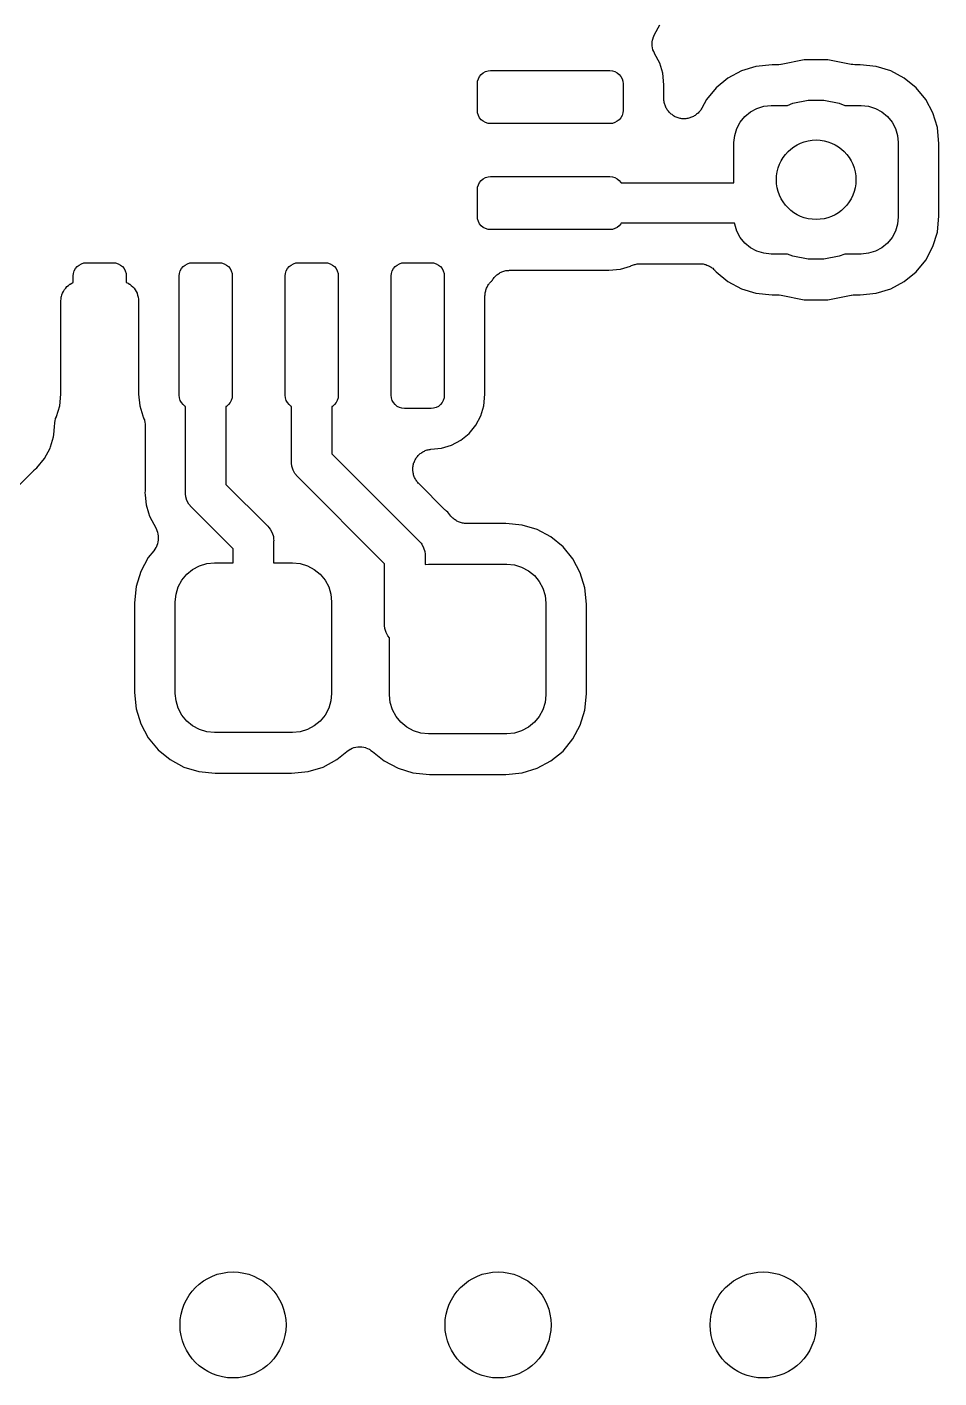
# Model space of a CAD drawing. Extents: x 0.48 to 2.43, y -7.79 to -4.85.
# Drawn here: x 1.4655 to 1.6009, y -6.2835 to -6.0828 of the extents above; entities that cross this region are included whole.
import ezdxf

# ---------------------------------------------------------------- set-up
doc = ezdxf.new("R2010")
doc.units = 0
doc.header["$MEASUREMENT"] = 0
doc.layers.add('BLACK', color=7, linetype='CONTINUOUS')

msp = doc.modelspace()

# ---------------------------------------------------------------- linework, layer by layer
at = {"layer": 'BLACK', "linetype": 'CONTINUOUS'}
for p, q in [((1.55867, -6.08394), (1.55944, -6.08251)), ((1.55833, -6.08503), (1.55839, -6.08476)), ((1.55833, -6.08504), (1.55833, -6.08503)), ((1.55833, -6.08506), (1.55833, -6.08504)), ((1.55833, -6.08534), (1.55833, -6.08506)), ((1.55833, -6.08561), (1.55833, -6.08534)), ((1.55839, -6.08476), (1.55845, -6.08448)), ((1.55845, -6.08447), (1.55846, -6.08445)), ((1.55845, -6.08448), (1.55845, -6.08447)), ((1.55846, -6.08445), (1.55856, -6.0842)), ((1.55856, -6.0842), (1.55867, -6.08394)), ((1.55833, -6.08563), (1.55833, -6.08561)), ((1.55833, -6.08564), (1.55833, -6.08563)), ((1.55838, -6.08592), (1.55833, -6.08564)), ((1.55844, -6.08619), (1.55838, -6.08592)), ((1.55844, -6.0862), (1.55844, -6.08619)), ((1.55844, -6.08622), (1.55844, -6.0862)), ((1.55855, -6.08647), (1.55844, -6.08622)), ((1.55865, -6.08673), (1.55855, -6.08647)), ((1.55866, -6.08676), (1.55865, -6.08673)), ((1.55867, -6.08676), (1.55866, -6.08676)), ((1.55867, -6.08677), (1.55867, -6.08676)), ((1.55867, -6.08676), (1.55867, -6.08676)), ((1.55944, -6.0882), (1.55867, -6.08677)), ((1.53358, -6.08944), (1.53395, -6.08933)), ((1.53395, -6.08933), (1.53433, -6.08929)), ((1.53433, -6.08929), (1.55205, -6.08929)), ((1.55205, -6.08929), (1.55243, -6.08933)), ((1.55243, -6.08933), (1.5528, -6.08944)), ((1.55989, -6.0897), (1.55944, -6.0882)), ((1.57157, -6.08934), (1.56957, -6.0904)), ((1.57373, -6.08868), (1.57157, -6.08934)), ((1.57613, -6.08844), (1.57373, -6.08868)), ((1.57689, -6.08844), (1.57613, -6.08844)), ((1.57716, -6.08842), (1.57689, -6.08844)), ((1.57743, -6.08839), (1.57716, -6.08842)), ((1.57747, -6.08839), (1.57743, -6.08839)), ((1.58092, -6.0877), (1.57747, -6.08839)), ((1.57747, -6.08839), (1.57747, -6.08839)), ((1.57747, -6.08839), (1.57747, -6.08839)), ((1.57747, -6.08839), (1.57747, -6.08839)), ((1.58443, -6.0877), (1.58092, -6.0877)), ((1.58788, -6.08839), (1.58443, -6.0877)), ((1.58815, -6.08841), (1.58788, -6.08839)), ((1.58842, -6.08844), (1.58815, -6.08841)), ((1.58846, -6.08844), (1.58842, -6.08844)), ((1.58922, -6.08844), (1.58846, -6.08844)), ((1.59162, -6.08868), (1.58922, -6.08844)), ((1.59379, -6.08934), (1.59162, -6.08868)), ((1.59578, -6.0904), (1.59379, -6.08934)), ((1.53236, -6.09126), (1.5324, -6.09088)), ((1.53236, -6.0952), (1.53236, -6.09126)), ((1.5324, -6.09088), (1.53251, -6.09051)), ((1.53251, -6.09051), (1.53269, -6.09017)), ((1.53269, -6.09017), (1.53294, -6.08987)), ((1.53294, -6.08987), (1.53324, -6.08962)), ((1.53324, -6.08962), (1.53358, -6.08944)), ((1.5528, -6.08944), (1.55314, -6.08962)), ((1.55314, -6.08962), (1.55344, -6.08987)), ((1.55344, -6.08987), (1.55368, -6.09017)), ((1.55368, -6.09017), (1.55387, -6.09051)), ((1.55387, -6.09051), (1.55398, -6.09088)), ((1.55398, -6.09088), (1.55402, -6.09126)), ((1.55402, -6.09126), (1.55402, -6.0952)), ((1.56006, -6.09141), (1.55989, -6.0897)), ((1.56957, -6.0904), (1.56782, -6.09184)), ((1.59753, -6.09184), (1.59578, -6.0904)), ((1.56006, -6.09345), (1.56006, -6.09141)), ((1.56782, -6.09184), (1.56639, -6.09359)), ((1.59897, -6.09359), (1.59753, -6.09184)), ((1.5324, -6.09558), (1.53236, -6.0952)), ((1.55402, -6.0952), (1.55398, -6.09558)), ((1.56007, -6.0936), (1.56006, -6.09345)), ((1.56007, -6.09374), (1.56007, -6.0936)), ((1.5601, -6.09389), (1.56007, -6.09374)), ((1.56012, -6.09404), (1.5601, -6.09389)), ((1.56016, -6.09417), (1.56012, -6.09404)), ((1.56019, -6.09431), (1.56016, -6.09417)), ((1.56024, -6.09445), (1.56019, -6.09431)), ((1.56029, -6.0946), (1.56024, -6.09445)), ((1.56035, -6.09472), (1.56029, -6.0946)), ((1.56041, -6.09486), (1.56035, -6.09472)), ((1.56049, -6.09498), (1.56041, -6.09486)), ((1.56056, -6.09511), (1.56049, -6.09498)), ((1.56065, -6.09522), (1.56056, -6.09511)), ((1.56073, -6.09534), (1.56065, -6.09522)), ((1.56084, -6.09545), (1.56073, -6.09534)), ((1.56535, -6.09539), (1.56525, -6.09549)), ((1.56544, -6.09526), (1.56535, -6.09539)), ((1.56553, -6.09515), (1.56544, -6.09526)), ((1.5656, -6.09502), (1.56553, -6.09515)), ((1.56569, -6.0949), (1.5656, -6.09502)), ((1.56571, -6.09487), (1.56569, -6.0949)), ((1.56639, -6.09359), (1.56571, -6.09487)), ((1.57292, -6.09542), (1.57387, -6.09491)), ((1.57387, -6.09491), (1.57491, -6.09459)), ((1.57491, -6.09459), (1.57598, -6.09449)), ((1.57598, -6.09449), (1.57843, -6.09449)), ((1.57843, -6.09449), (1.57923, -6.09415)), ((1.57923, -6.09415), (1.58151, -6.0937)), ((1.58151, -6.0937), (1.58384, -6.0937)), ((1.58384, -6.0937), (1.58612, -6.09415)), ((1.58612, -6.09415), (1.58693, -6.09449)), ((1.58693, -6.09449), (1.58937, -6.09449)), ((1.58937, -6.09449), (1.59045, -6.09459)), ((1.59045, -6.09459), (1.59148, -6.09491)), ((1.59148, -6.09491), (1.59243, -6.09542)), ((1.60003, -6.09558), (1.59897, -6.09359)), ((1.53251, -6.09595), (1.5324, -6.09558)), ((1.53269, -6.09629), (1.53251, -6.09595)), ((1.53294, -6.09659), (1.53269, -6.09629)), ((1.53324, -6.09683), (1.53294, -6.09659)), ((1.53358, -6.09702), (1.53324, -6.09683)), ((1.53395, -6.09713), (1.53358, -6.09702)), ((1.53433, -6.09717), (1.53395, -6.09713)), ((1.55205, -6.09717), (1.53433, -6.09717)), ((1.55243, -6.09713), (1.55205, -6.09717)), ((1.5528, -6.09702), (1.55243, -6.09713)), ((1.55314, -6.09683), (1.5528, -6.09702)), ((1.55344, -6.09659), (1.55314, -6.09683)), ((1.55368, -6.09629), (1.55344, -6.09659)), ((1.55387, -6.09595), (1.55368, -6.09629)), ((1.55398, -6.09558), (1.55387, -6.09595)), ((1.56093, -6.09557), (1.56084, -6.09545)), ((1.56104, -6.09566), (1.56093, -6.09557)), ((1.56114, -6.09576), (1.56104, -6.09566)), ((1.56127, -6.09584), (1.56114, -6.09576)), ((1.56138, -6.09594), (1.56127, -6.09584)), ((1.56151, -6.09601), (1.56138, -6.09594)), ((1.56163, -6.09609), (1.56151, -6.09601)), ((1.56176, -6.09615), (1.56163, -6.09609)), ((1.5619, -6.09622), (1.56176, -6.09615)), ((1.56203, -6.09626), (1.5619, -6.09622)), ((1.56217, -6.09632), (1.56203, -6.09626)), ((1.56231, -6.09635), (1.56217, -6.09632)), ((1.56246, -6.09639), (1.56231, -6.09635)), ((1.5626, -6.09641), (1.56246, -6.09639)), ((1.56274, -6.09644), (1.5626, -6.09641)), ((1.56289, -6.09644), (1.56274, -6.09644)), ((1.56304, -6.09645), (1.56289, -6.09644)), ((1.56318, -6.09644), (1.56304, -6.09645)), ((1.56332, -6.09644), (1.56318, -6.09644)), ((1.56347, -6.09641), (1.56332, -6.09644)), ((1.56362, -6.0964), (1.56347, -6.09641)), ((1.56376, -6.09636), (1.56362, -6.0964)), ((1.5639, -6.09633), (1.56376, -6.09636)), ((1.56404, -6.09628), (1.5639, -6.09633)), ((1.56418, -6.09623), (1.56404, -6.09628)), ((1.56431, -6.09617), (1.56418, -6.09623)), ((1.56444, -6.09611), (1.56431, -6.09617)), ((1.56457, -6.09603), (1.56444, -6.09611)), ((1.5647, -6.09596), (1.56457, -6.09603)), ((1.56481, -6.09587), (1.5647, -6.09596)), ((1.56493, -6.09579), (1.56481, -6.09587)), ((1.56504, -6.09569), (1.56493, -6.09579)), ((1.56516, -6.0956), (1.56504, -6.09569)), ((1.56525, -6.09549), (1.56516, -6.0956)), ((1.57089, -6.09789), (1.5714, -6.09694)), ((1.5714, -6.09694), (1.57209, -6.0961)), ((1.57209, -6.0961), (1.57292, -6.09542)), ((1.59243, -6.09542), (1.59327, -6.0961)), ((1.59327, -6.0961), (1.59395, -6.09694)), ((1.59395, -6.09694), (1.59446, -6.09789)), ((1.60069, -6.09775), (1.60003, -6.09558)), ((1.57047, -6.1), (1.57058, -6.09892)), ((1.57058, -6.09892), (1.57089, -6.09789)), ((1.59446, -6.09789), (1.59478, -6.09892)), ((1.59478, -6.09892), (1.59488, -6.1)), ((1.60093, -6.10015), (1.60069, -6.09775)), ((1.57047, -6.10598), (1.57047, -6.1)), ((1.59488, -6.1), (1.59488, -6.11102)), ((1.60093, -6.11088), (1.60093, -6.10015)), ((1.53294, -6.10562), (1.53324, -6.10537)), ((1.53324, -6.10537), (1.53358, -6.10519)), ((1.53358, -6.10519), (1.53395, -6.10508)), ((1.53395, -6.10508), (1.53433, -6.10504)), ((1.53433, -6.10504), (1.55205, -6.10504)), ((1.55205, -6.10504), (1.55243, -6.10508)), ((1.55243, -6.10508), (1.5528, -6.10519)), ((1.5528, -6.10519), (1.55314, -6.10537)), ((1.55314, -6.10537), (1.55344, -6.10562)), ((1.53236, -6.10701), (1.5324, -6.10662)), ((1.53236, -6.11094), (1.53236, -6.10701)), ((1.5324, -6.10662), (1.53251, -6.10625)), ((1.53251, -6.10625), (1.53269, -6.10591)), ((1.53269, -6.10591), (1.53294, -6.10562)), ((1.55344, -6.10562), (1.55368, -6.10591)), ((1.55368, -6.10591), (1.55372, -6.10598)), ((1.55372, -6.10598), (1.57047, -6.10598)), ((1.5324, -6.11133), (1.53236, -6.11094)), ((1.53251, -6.1117), (1.5324, -6.11133)), ((1.59488, -6.11102), (1.59478, -6.1121)), ((1.60069, -6.11328), (1.60093, -6.11088)), ((1.53269, -6.11204), (1.53251, -6.1117)), ((1.53294, -6.11234), (1.53269, -6.11204)), ((1.53324, -6.11258), (1.53294, -6.11234)), ((1.53358, -6.11276), (1.53324, -6.11258)), ((1.53395, -6.11288), (1.53358, -6.11276)), ((1.53433, -6.11291), (1.53395, -6.11288)), ((1.55205, -6.11291), (1.53433, -6.11291)), ((1.55243, -6.11288), (1.55205, -6.11291)), ((1.5528, -6.11276), (1.55243, -6.11288)), ((1.55314, -6.11258), (1.5528, -6.11276)), ((1.55344, -6.11234), (1.55314, -6.11258)), ((1.55368, -6.11204), (1.55344, -6.11234)), ((1.55372, -6.11198), (1.55368, -6.11204)), ((1.57057, -6.11198), (1.55372, -6.11198)), ((1.57058, -6.1121), (1.57057, -6.11198)), ((1.57089, -6.11313), (1.57058, -6.1121)), ((1.5714, -6.11409), (1.57089, -6.11313)), ((1.59446, -6.11313), (1.59395, -6.11409)), ((1.59478, -6.1121), (1.59446, -6.11313)), ((1.60003, -6.11544), (1.60069, -6.11328)), ((1.57209, -6.11492), (1.5714, -6.11409)), ((1.57292, -6.11561), (1.57209, -6.11492)), ((1.59327, -6.11492), (1.59243, -6.11561)), ((1.59395, -6.11409), (1.59327, -6.11492)), ((1.59897, -6.11744), (1.60003, -6.11544)), ((1.57387, -6.11612), (1.57292, -6.11561)), ((1.57491, -6.11643), (1.57387, -6.11612)), ((1.57598, -6.11654), (1.57491, -6.11643)), ((1.57843, -6.11654), (1.57598, -6.11654)), ((1.57923, -6.11687), (1.57843, -6.11654)), ((1.58151, -6.11732), (1.57923, -6.11687)), ((1.58384, -6.11732), (1.58151, -6.11732)), ((1.58612, -6.11687), (1.58384, -6.11732)), ((1.58693, -6.11654), (1.58612, -6.11687)), ((1.58937, -6.11654), (1.58693, -6.11654)), ((1.59045, -6.11643), (1.58937, -6.11654)), ((1.59148, -6.11612), (1.59045, -6.11643)), ((1.59243, -6.11561), (1.59148, -6.11612)), ((1.59753, -6.11918), (1.59897, -6.11744)), ((1.47232, -6.1198), (1.47236, -6.11942)), ((1.47236, -6.11942), (1.47247, -6.11905)), ((1.47247, -6.11905), (1.47265, -6.11871)), ((1.47265, -6.11871), (1.4729, -6.11841)), ((1.4729, -6.11841), (1.4732, -6.11817)), ((1.4732, -6.11817), (1.47354, -6.11798)), ((1.47354, -6.11798), (1.47391, -6.11787)), ((1.47391, -6.11787), (1.47429, -6.11783)), ((1.47429, -6.11783), (1.47823, -6.11783)), ((1.47823, -6.11783), (1.47861, -6.11787)), ((1.47861, -6.11787), (1.47898, -6.11798)), ((1.47898, -6.11798), (1.47932, -6.11817)), ((1.47932, -6.11817), (1.47962, -6.11841)), ((1.47962, -6.11841), (1.47987, -6.11871)), ((1.47987, -6.11871), (1.48005, -6.11905)), ((1.48005, -6.11905), (1.48016, -6.11942)), ((1.48016, -6.11942), (1.4802, -6.1198)), ((1.48807, -6.1198), (1.48811, -6.11942)), ((1.48811, -6.11942), (1.48822, -6.11905)), ((1.48822, -6.11905), (1.4884, -6.11871)), ((1.4884, -6.11871), (1.48865, -6.11841)), ((1.48865, -6.11841), (1.48895, -6.11817)), ((1.48895, -6.11817), (1.48929, -6.11798)), ((1.48929, -6.11798), (1.48966, -6.11787)), ((1.48966, -6.11787), (1.49004, -6.11783)), ((1.49004, -6.11783), (1.49398, -6.11783)), ((1.49398, -6.11783), (1.49436, -6.11787)), ((1.49436, -6.11787), (1.49473, -6.11798)), ((1.49473, -6.11798), (1.49507, -6.11817)), ((1.49507, -6.11817), (1.49537, -6.11841)), ((1.49537, -6.11841), (1.49561, -6.11871)), ((1.49561, -6.11871), (1.4958, -6.11905)), ((1.4958, -6.11905), (1.49591, -6.11942)), ((1.49591, -6.11942), (1.49594, -6.1198)), ((1.50382, -6.1198), (1.50386, -6.11942)), ((1.50386, -6.11942), (1.50397, -6.11905)), ((1.50397, -6.11905), (1.50415, -6.11871)), ((1.50415, -6.11871), (1.5044, -6.11841)), ((1.5044, -6.11841), (1.50469, -6.11817)), ((1.50469, -6.11817), (1.50503, -6.11798)), ((1.50503, -6.11798), (1.5054, -6.11787)), ((1.5054, -6.11787), (1.50579, -6.11783)), ((1.50579, -6.11783), (1.50972, -6.11783)), ((1.50972, -6.11783), (1.51011, -6.11787)), ((1.51011, -6.11787), (1.51048, -6.11798)), ((1.51048, -6.11798), (1.51082, -6.11817)), ((1.51082, -6.11817), (1.51112, -6.11841)), ((1.51112, -6.11841), (1.51136, -6.11871)), ((1.51136, -6.11871), (1.51154, -6.11905)), ((1.51154, -6.11905), (1.51166, -6.11942)), ((1.51166, -6.11942), (1.51169, -6.1198)), ((1.51957, -6.1198), (1.5196, -6.11942)), ((1.5196, -6.11942), (1.51972, -6.11905)), ((1.51972, -6.11905), (1.5199, -6.11871)), ((1.5199, -6.11871), (1.52014, -6.11841)), ((1.52014, -6.11841), (1.52044, -6.11817)), ((1.52044, -6.11817), (1.52078, -6.11798)), ((1.52078, -6.11798), (1.52115, -6.11787)), ((1.52115, -6.11787), (1.52154, -6.11783)), ((1.52154, -6.11783), (1.52547, -6.11783)), ((1.52547, -6.11783), (1.52586, -6.11787)), ((1.52586, -6.11787), (1.52623, -6.11798)), ((1.52623, -6.11798), (1.52657, -6.11817)), ((1.52657, -6.11817), (1.52686, -6.11841)), ((1.52686, -6.11841), (1.52711, -6.11871)), ((1.52711, -6.11871), (1.52729, -6.11905)), ((1.52729, -6.11905), (1.5274, -6.11942)), ((1.5274, -6.11942), (1.52744, -6.1198)), ((1.53538, -6.11954), (1.53548, -6.11946)), ((1.53548, -6.11946), (1.53562, -6.11938)), ((1.53562, -6.11938), (1.53576, -6.1193)), ((1.53576, -6.1193), (1.53588, -6.11925)), ((1.53588, -6.11925), (1.536, -6.11918)), ((1.536, -6.11918), (1.53615, -6.11914)), ((1.53615, -6.11914), (1.5363, -6.11908)), ((1.5363, -6.11908), (1.53643, -6.11905)), ((1.53643, -6.11905), (1.53656, -6.11901)), ((1.53656, -6.11901), (1.53672, -6.119)), ((1.53672, -6.119), (1.53687, -6.11897)), ((1.53687, -6.11897), (1.53701, -6.11897)), ((1.53701, -6.11897), (1.53714, -6.11896)), ((1.53714, -6.11896), (1.5519, -6.11896)), ((1.5519, -6.11896), (1.55361, -6.11879)), ((1.55361, -6.11879), (1.55511, -6.11833)), ((1.55511, -6.11833), (1.55515, -6.11831)), ((1.55511, -6.11833), (1.55511, -6.11833)), ((1.55515, -6.11831), (1.55527, -6.11826)), ((1.55527, -6.11826), (1.55538, -6.1182)), ((1.55538, -6.1182), (1.55554, -6.11816)), ((1.55554, -6.11816), (1.55569, -6.11809)), ((1.55569, -6.11809), (1.55582, -6.11807)), ((1.55582, -6.11807), (1.55594, -6.11803)), ((1.55594, -6.11803), (1.55611, -6.11802)), ((1.55611, -6.11802), (1.55627, -6.11799)), ((1.55627, -6.11799), (1.5564, -6.11799)), ((1.5564, -6.11799), (1.55653, -6.11798)), ((1.55653, -6.11798), (1.56541, -6.11798)), ((1.56541, -6.11798), (1.56546, -6.11798)), ((1.56546, -6.11798), (1.56559, -6.11799)), ((1.56559, -6.11799), (1.56572, -6.11799)), ((1.56572, -6.11799), (1.56588, -6.11802)), ((1.56588, -6.11802), (1.56604, -6.11804)), ((1.56604, -6.11804), (1.56616, -6.11808)), ((1.56616, -6.11808), (1.56629, -6.11811)), ((1.56629, -6.11811), (1.56644, -6.11817)), ((1.56644, -6.11817), (1.5666, -6.11822)), ((1.5666, -6.11822), (1.56671, -6.11828)), ((1.56671, -6.11828), (1.56683, -6.11833)), ((1.56683, -6.11833), (1.56697, -6.11842)), ((1.56697, -6.11842), (1.56711, -6.1185)), ((1.56711, -6.1185), (1.56721, -6.11859)), ((1.56721, -6.11859), (1.56732, -6.11866)), ((1.56732, -6.11866), (1.56743, -6.11877)), ((1.56743, -6.11877), (1.56756, -6.11888)), ((1.56756, -6.11888), (1.56764, -6.11898)), ((1.56764, -6.11898), (1.56773, -6.11907)), ((1.56773, -6.11907), (1.56782, -6.11918)), ((1.56782, -6.11918), (1.56957, -6.12062)), ((1.59578, -6.12062), (1.59753, -6.11918)), ((1.4712, -6.1216), (1.47138, -6.12138)), ((1.47138, -6.12138), (1.47139, -6.12138)), ((1.47139, -6.12137), (1.47161, -6.12119)), ((1.47139, -6.12138), (1.47139, -6.12137)), ((1.47161, -6.12119), (1.47183, -6.12101)), ((1.47183, -6.12101), (1.47184, -6.12101)), ((1.47184, -6.12101), (1.47185, -6.121)), ((1.47185, -6.121), (1.4721, -6.12087)), ((1.4721, -6.12087), (1.47232, -6.12075)), ((1.47232, -6.12075), (1.47232, -6.1198)), ((1.4802, -6.1198), (1.4802, -6.12075)), ((1.4802, -6.12075), (1.4802, -6.12075)), ((1.4802, -6.12075), (1.48021, -6.12075)), ((1.48021, -6.12075), (1.48046, -6.12089)), ((1.48046, -6.12089), (1.4807, -6.12102)), ((1.4807, -6.12102), (1.48071, -6.12103)), ((1.48071, -6.12103), (1.48072, -6.12104)), ((1.48072, -6.12104), (1.48094, -6.12122)), ((1.48094, -6.12122), (1.48116, -6.1214)), ((1.48116, -6.1214), (1.48116, -6.12141)), ((1.48116, -6.12141), (1.48117, -6.12141)), ((1.48117, -6.12141), (1.48135, -6.12163)), ((1.48807, -6.13752), (1.48807, -6.1198)), ((1.49594, -6.1198), (1.49594, -6.13752)), ((1.50382, -6.13752), (1.50382, -6.1198)), ((1.51169, -6.1198), (1.51169, -6.13752)), ((1.51957, -6.13752), (1.51957, -6.1198)), ((1.52744, -6.1198), (1.52744, -6.13752)), ((1.53373, -6.12159), (1.53379, -6.12147)), ((1.53379, -6.12147), (1.53384, -6.12135)), ((1.53384, -6.12135), (1.53393, -6.12121)), ((1.53393, -6.12121), (1.53401, -6.12107)), ((1.53401, -6.12107), (1.53409, -6.12097)), ((1.53409, -6.12097), (1.53417, -6.12086)), ((1.53417, -6.12086), (1.53428, -6.12075)), ((1.53428, -6.12075), (1.53439, -6.12062)), ((1.53439, -6.12062), (1.53448, -6.12055)), ((1.53448, -6.12055), (1.53452, -6.1205)), ((1.53452, -6.1205), (1.53459, -6.1204)), ((1.53459, -6.1204), (1.53465, -6.12028)), ((1.53465, -6.12028), (1.53476, -6.12016)), ((1.53476, -6.12016), (1.53485, -6.12002)), ((1.53485, -6.12002), (1.53494, -6.11993)), ((1.53494, -6.11993), (1.53503, -6.11983)), ((1.53503, -6.11983), (1.53515, -6.11973)), ((1.53515, -6.11973), (1.53527, -6.11961)), ((1.53527, -6.11961), (1.53538, -6.11954)), ((1.56957, -6.12062), (1.57157, -6.12169)), ((1.59379, -6.12169), (1.59578, -6.12062)), ((1.47049, -6.12347), (1.47052, -6.12319)), ((1.47049, -6.12349), (1.47049, -6.12347)), ((1.47049, -6.12351), (1.47049, -6.12349)), ((1.47049, -6.12349), (1.47049, -6.12349)), ((1.47049, -6.12349), (1.47049, -6.12349)), ((1.47052, -6.12319), (1.47055, -6.12291)), ((1.47055, -6.12291), (1.47056, -6.1229)), ((1.47056, -6.12289), (1.47064, -6.12262)), ((1.47056, -6.1229), (1.47056, -6.12289)), ((1.47064, -6.12262), (1.47073, -6.12235)), ((1.47073, -6.12233), (1.47087, -6.12208)), ((1.47073, -6.12234), (1.47073, -6.12233)), ((1.47073, -6.12235), (1.47073, -6.12234)), ((1.47087, -6.12208), (1.47101, -6.12183)), ((1.47101, -6.12183), (1.47102, -6.12182)), ((1.47101, -6.12183), (1.47101, -6.12183)), ((1.47102, -6.12182), (1.4712, -6.1216)), ((1.48135, -6.12163), (1.48153, -6.12185)), ((1.48153, -6.12185), (1.48153, -6.12186)), ((1.48153, -6.12186), (1.48154, -6.12187)), ((1.48154, -6.12187), (1.48167, -6.12212)), ((1.48167, -6.12212), (1.4818, -6.12237)), ((1.4818, -6.12237), (1.4818, -6.12238)), ((1.4818, -6.12238), (1.48181, -6.12239)), ((1.48181, -6.12239), (1.48189, -6.12265)), ((1.48189, -6.12265), (1.48197, -6.12293)), ((1.48197, -6.12293), (1.48197, -6.12294)), ((1.48197, -6.12294), (1.48197, -6.12295)), ((1.48197, -6.12295), (1.482, -6.12323)), ((1.482, -6.12323), (1.48203, -6.12351)), ((1.53348, -6.12273), (1.5335, -6.12259)), ((1.53348, -6.12277), (1.53348, -6.12273)), ((1.53348, -6.13737), (1.53348, -6.12277)), ((1.5335, -6.12246), (1.53353, -6.12231)), ((1.5335, -6.12259), (1.5335, -6.12246)), ((1.53353, -6.12231), (1.53355, -6.12214)), ((1.53355, -6.12214), (1.53359, -6.12202)), ((1.53359, -6.12202), (1.53362, -6.12189)), ((1.53362, -6.12189), (1.53368, -6.12174)), ((1.53368, -6.12174), (1.53373, -6.12159)), ((1.57157, -6.12169), (1.57373, -6.12234)), ((1.57373, -6.12234), (1.57613, -6.12258)), ((1.57613, -6.12258), (1.57689, -6.12258)), ((1.57689, -6.12258), (1.57693, -6.12258)), ((1.57693, -6.12258), (1.5772, -6.12261)), ((1.5772, -6.12261), (1.57747, -6.12264)), ((1.57747, -6.12264), (1.58092, -6.12332)), ((1.58092, -6.12332), (1.58443, -6.12332)), ((1.58443, -6.12332), (1.58788, -6.12264)), ((1.58788, -6.12264), (1.58792, -6.12263)), ((1.58788, -6.12264), (1.58788, -6.12264)), ((1.58788, -6.12264), (1.58788, -6.12264)), ((1.58788, -6.12264), (1.58788, -6.12264)), ((1.58792, -6.12263), (1.5882, -6.12261)), ((1.5882, -6.12261), (1.58847, -6.12258)), ((1.58847, -6.12258), (1.58922, -6.12258)), ((1.58922, -6.12258), (1.59162, -6.12234)), ((1.59162, -6.12234), (1.59379, -6.12169)), ((1.47049, -6.13737), (1.47049, -6.12351)), ((1.48203, -6.12351), (1.48203, -6.13737)), ((1.47032, -6.13908), (1.47049, -6.13737)), ((1.48203, -6.13737), (1.4822, -6.13908)), ((1.48811, -6.1379), (1.48807, -6.13752)), ((1.49594, -6.13752), (1.49591, -6.1379)), ((1.50386, -6.1379), (1.50382, -6.13752)), ((1.51169, -6.13752), (1.51166, -6.1379)), ((1.5196, -6.1379), (1.51957, -6.13752)), ((1.52744, -6.13752), (1.5274, -6.1379)), ((1.53332, -6.13908), (1.53348, -6.13737)), ((1.46984, -6.14069), (1.47032, -6.13908)), ((1.4822, -6.13908), (1.48265, -6.14058)), ((1.48822, -6.13827), (1.48811, -6.1379)), ((1.4884, -6.13861), (1.48822, -6.13827)), ((1.48865, -6.13891), (1.4884, -6.13861)), ((1.48895, -6.13916), (1.48865, -6.13891)), ((1.48901, -6.13919), (1.48895, -6.13916)), ((1.48901, -6.15186), (1.48901, -6.13919)), ((1.49507, -6.13916), (1.49501, -6.13919)), ((1.49501, -6.13919), (1.49501, -6.15077)), ((1.49537, -6.13891), (1.49507, -6.13916)), ((1.49561, -6.13861), (1.49537, -6.13891)), ((1.4958, -6.13827), (1.49561, -6.13861)), ((1.49591, -6.1379), (1.4958, -6.13827)), ((1.50397, -6.13827), (1.50386, -6.1379)), ((1.50415, -6.13861), (1.50397, -6.13827)), ((1.5044, -6.13891), (1.50415, -6.13861)), ((1.50469, -6.13916), (1.5044, -6.13891)), ((1.50476, -6.13919), (1.50469, -6.13916)), ((1.50476, -6.14732), (1.50476, -6.13919)), ((1.51082, -6.13916), (1.51076, -6.13919)), ((1.51076, -6.13919), (1.51076, -6.14623)), ((1.51112, -6.13891), (1.51082, -6.13916)), ((1.51136, -6.13861), (1.51112, -6.13891)), ((1.51154, -6.13827), (1.51136, -6.13861)), ((1.51166, -6.1379), (1.51154, -6.13827)), ((1.51972, -6.13827), (1.5196, -6.1379)), ((1.5199, -6.13861), (1.51972, -6.13827)), ((1.52014, -6.13891), (1.5199, -6.13861)), ((1.52044, -6.13916), (1.52014, -6.13891)), ((1.52078, -6.13934), (1.52044, -6.13916)), ((1.52115, -6.13945), (1.52078, -6.13934)), ((1.52154, -6.13949), (1.52115, -6.13945)), ((1.52547, -6.13949), (1.52154, -6.13949)), ((1.52586, -6.13945), (1.52547, -6.13949)), ((1.52623, -6.13934), (1.52586, -6.13945)), ((1.52657, -6.13916), (1.52623, -6.13934)), ((1.52686, -6.13891), (1.52657, -6.13916)), ((1.52711, -6.13861), (1.52686, -6.13891)), ((1.52729, -6.13827), (1.52711, -6.13861)), ((1.5274, -6.1379), (1.52729, -6.13827)), ((1.53286, -6.14058), (1.53332, -6.13908)), ((1.46959, -6.14156), (1.46964, -6.14129)), ((1.46959, -6.14158), (1.46959, -6.14156)), ((1.46964, -6.14129), (1.4697, -6.14102)), ((1.4697, -6.14101), (1.46971, -6.14099)), ((1.4697, -6.14102), (1.4697, -6.14101)), ((1.46971, -6.14099), (1.46982, -6.14073)), ((1.46982, -6.14073), (1.46984, -6.14069)), ((1.48265, -6.14058), (1.48265, -6.14059)), ((1.48265, -6.14059), (1.48267, -6.14062)), ((1.48267, -6.14062), (1.48272, -6.14074)), ((1.48272, -6.14074), (1.48278, -6.14086)), ((1.48278, -6.14086), (1.48283, -6.14101)), ((1.48283, -6.14101), (1.48289, -6.14117)), ((1.48289, -6.14117), (1.48291, -6.14129)), ((1.48291, -6.14129), (1.48295, -6.14142)), ((1.48295, -6.14142), (1.48297, -6.14158)), ((1.53212, -6.14196), (1.53286, -6.14058)), ((1.46938, -6.14367), (1.46942, -6.14333)), ((1.46942, -6.14333), (1.46953, -6.1422)), ((1.46942, -6.14333), (1.46942, -6.14333)), ((1.46953, -6.1422), (1.46958, -6.14161)), ((1.46953, -6.1422), (1.46953, -6.1422)), ((1.46958, -6.14159), (1.46959, -6.14158)), ((1.46958, -6.14161), (1.46958, -6.14159)), ((1.48297, -6.14158), (1.483, -6.14174)), ((1.483, -6.14174), (1.483, -6.14187)), ((1.483, -6.14187), (1.48301, -6.142)), ((1.48301, -6.142), (1.48301, -6.15142)), ((1.52992, -6.14417), (1.53113, -6.14317)), ((1.53113, -6.14317), (1.53212, -6.14196)), ((1.46803, -6.14693), (1.46887, -6.14536)), ((1.46887, -6.14536), (1.46892, -6.14518)), ((1.46892, -6.14518), (1.46938, -6.14367)), ((1.52504, -6.1456), (1.52519, -6.14556)), ((1.52519, -6.14556), (1.52533, -6.14555)), ((1.52533, -6.14555), (1.52546, -6.14552)), ((1.52546, -6.14552), (1.52703, -6.14536)), ((1.52703, -6.14536), (1.52853, -6.14491)), ((1.52853, -6.14491), (1.52992, -6.14417)), ((1.46691, -6.1483), (1.46803, -6.14693)), ((1.50474, -6.14747), (1.50476, -6.14732)), ((1.50476, -6.14762), (1.50474, -6.14747)), ((1.51076, -6.14623), (1.5236, -6.15907)), ((1.52289, -6.14762), (1.52295, -6.14748)), ((1.52295, -6.14748), (1.523, -6.14733)), ((1.523, -6.14733), (1.52306, -6.14721)), ((1.52306, -6.14721), (1.52312, -6.14708)), ((1.52312, -6.14708), (1.5232, -6.14695)), ((1.5232, -6.14695), (1.52328, -6.14682)), ((1.52328, -6.14682), (1.52337, -6.14671)), ((1.52337, -6.14671), (1.52345, -6.14659)), ((1.52345, -6.14659), (1.52355, -6.14648)), ((1.52355, -6.14648), (1.52365, -6.14637)), ((1.52365, -6.14637), (1.52376, -6.14628)), ((1.52376, -6.14628), (1.52386, -6.14618)), ((1.52386, -6.14618), (1.52399, -6.14609)), ((1.52399, -6.14609), (1.52411, -6.146)), ((1.52411, -6.146), (1.52423, -6.14593)), ((1.52423, -6.14593), (1.52435, -6.14586)), ((1.52435, -6.14586), (1.52449, -6.1458)), ((1.52449, -6.1458), (1.52462, -6.14573)), ((1.52462, -6.14573), (1.52476, -6.14569)), ((1.52476, -6.14569), (1.52489, -6.14563)), ((1.52489, -6.14563), (1.52504, -6.1456)), ((1.45767, -6.15747), (1.46646, -6.14868)), ((1.46646, -6.14868), (1.46649, -6.14865)), ((1.46649, -6.14865), (1.46659, -6.14858)), ((1.46659, -6.14858), (1.46668, -6.14849)), ((1.46668, -6.14849), (1.46691, -6.1483)), ((1.5048, -6.14806), (1.50476, -6.14762)), ((1.50476, -6.14762), (1.50476, -6.14762)), ((1.50497, -6.14863), (1.5048, -6.14806)), ((1.50525, -6.14915), (1.50497, -6.14863)), ((1.50562, -6.1496), (1.50525, -6.14915)), ((1.52276, -6.14847), (1.52277, -6.14833)), ((1.52277, -6.14862), (1.52276, -6.14847)), ((1.52277, -6.14819), (1.52281, -6.14804)), ((1.52277, -6.14833), (1.52277, -6.14819)), ((1.52277, -6.14878), (1.52277, -6.14862)), ((1.5228, -6.14891), (1.52277, -6.14878)), ((1.52281, -6.14906), (1.5228, -6.14891)), ((1.52281, -6.14804), (1.52282, -6.14789)), ((1.52285, -6.1492), (1.52281, -6.14906)), ((1.52282, -6.14789), (1.52286, -6.14776)), ((1.52288, -6.14935), (1.52285, -6.1492)), ((1.52286, -6.14776), (1.52289, -6.14762)), ((1.52293, -6.14948), (1.52288, -6.14935)), ((1.52297, -6.14962), (1.52293, -6.14948)), ((1.48301, -6.15146), (1.48299, -6.15159)), ((1.48299, -6.15159), (1.48299, -6.15171)), ((1.48301, -6.15142), (1.48301, -6.15146)), ((1.49501, -6.15077), (1.50111, -6.15687)), ((1.50574, -6.1497), (1.50562, -6.1496)), ((1.51858, -6.16254), (1.50574, -6.1497)), ((1.52304, -6.14975), (1.52297, -6.14962)), ((1.5231, -6.14989), (1.52304, -6.14975)), ((1.52318, -6.15001), (1.5231, -6.14989)), ((1.52324, -6.15014), (1.52318, -6.15001)), ((1.52334, -6.15026), (1.52324, -6.15014)), ((1.52342, -6.15038), (1.52334, -6.15026)), ((1.52352, -6.15048), (1.52342, -6.15038)), ((1.52361, -6.1506), (1.52352, -6.15048)), ((1.52364, -6.15062), (1.52361, -6.1506)), ((1.52753, -6.15452), (1.52364, -6.15062)), ((1.48299, -6.15171), (1.48296, -6.15201)), ((1.48296, -6.15201), (1.48299, -6.1523)), ((1.48299, -6.1523), (1.48299, -6.1523)), ((1.48299, -6.1523), (1.4831, -6.15335)), ((1.4831, -6.15335), (1.4831, -6.15335)), ((1.4831, -6.15335), (1.48314, -6.15377)), ((1.48899, -6.15201), (1.48901, -6.15186)), ((1.48901, -6.15215), (1.48899, -6.15201)), ((1.48905, -6.1526), (1.48901, -6.15215)), ((1.48901, -6.15215), (1.48901, -6.15215)), ((1.48922, -6.15316), (1.48905, -6.1526)), ((1.4895, -6.15368), (1.48922, -6.15316)), ((1.48314, -6.15377), (1.48351, -6.15499)), ((1.48351, -6.15499), (1.48351, -6.15499)), ((1.48351, -6.15499), (1.48365, -6.15547)), ((1.48365, -6.15547), (1.48462, -6.15728)), ((1.48988, -6.15414), (1.4895, -6.15368)), ((1.48999, -6.15423), (1.48988, -6.15414)), ((1.49609, -6.16034), (1.48999, -6.15423)), ((1.52763, -6.1546), (1.52753, -6.15452)), ((1.52772, -6.15469), (1.52763, -6.1546)), ((1.52775, -6.15472), (1.52772, -6.15469)), ((1.52798, -6.1549), (1.52775, -6.15472)), ((1.52843, -6.15546), (1.52798, -6.1549)), ((1.52853, -6.15555), (1.52843, -6.15546)), ((1.52861, -6.15565), (1.52853, -6.15555)), ((1.48462, -6.15728), (1.48463, -6.15729)), ((1.48463, -6.15729), (1.48463, -6.1573)), ((1.48463, -6.1573), (1.48463, -6.1573)), ((1.48463, -6.1573), (1.48464, -6.15732)), ((1.48464, -6.15732), (1.48474, -6.15758)), ((1.48474, -6.15758), (1.48485, -6.15784)), ((1.50111, -6.15687), (1.50123, -6.15696)), ((1.50123, -6.15696), (1.50137, -6.15714)), ((1.50137, -6.15714), (1.5016, -6.15742)), ((1.5016, -6.15742), (1.50187, -6.15793)), ((1.52873, -6.15576), (1.52861, -6.15565)), ((1.52885, -6.15587), (1.52873, -6.15576)), ((1.52896, -6.15595), (1.52885, -6.15587)), ((1.52906, -6.15603), (1.52896, -6.15595)), ((1.5292, -6.15611), (1.52906, -6.15603)), ((1.52933, -6.1562), (1.5292, -6.15611)), ((1.52945, -6.15625), (1.52933, -6.1562)), ((1.52957, -6.15631), (1.52945, -6.15625)), ((1.52972, -6.15636), (1.52957, -6.15631)), ((1.52987, -6.15642), (1.52972, -6.15636)), ((1.53, -6.15645), (1.52987, -6.15642)), ((1.53013, -6.15649), (1.53, -6.15645)), ((1.53029, -6.15651), (1.53013, -6.15649)), ((1.53045, -6.15654), (1.53029, -6.15651)), ((1.53058, -6.15654), (1.53045, -6.15654)), ((1.53071, -6.15655), (1.53058, -6.15654)), ((1.53075, -6.15655), (1.53071, -6.15655)), ((1.53657, -6.15655), (1.53075, -6.15655)), ((1.53902, -6.1568), (1.53657, -6.15655)), ((1.54124, -6.15747), (1.53902, -6.1568)), ((1.54329, -6.15856), (1.54124, -6.15747)), ((1.48484, -6.1596), (1.48473, -6.15985)), ((1.48485, -6.15957), (1.48484, -6.15958)), ((1.48484, -6.15958), (1.48484, -6.1596)), ((1.48485, -6.15784), (1.48485, -6.15785)), ((1.48485, -6.15785), (1.48486, -6.15786)), ((1.4849, -6.15929), (1.48485, -6.15957)), ((1.48486, -6.15786), (1.48491, -6.15814)), ((1.48496, -6.15902), (1.4849, -6.15929)), ((1.48491, -6.15814), (1.48496, -6.15841)), ((1.48496, -6.15841), (1.48496, -6.15842)), ((1.48496, -6.15842), (1.48496, -6.15844)), ((1.48496, -6.15844), (1.48496, -6.15872)), ((1.48496, -6.15872), (1.48496, -6.159)), ((1.48496, -6.159), (1.48496, -6.15901)), ((1.48496, -6.15901), (1.48496, -6.15902)), ((1.50187, -6.15793), (1.50188, -6.15794)), ((1.50188, -6.15794), (1.50205, -6.15851)), ((1.50205, -6.15851), (1.50209, -6.15891)), ((1.50209, -6.15891), (1.50211, -6.15909)), ((1.50211, -6.15909), (1.50209, -6.15924)), ((1.50209, -6.15924), (1.50209, -6.1624)), ((1.5236, -6.15907), (1.52371, -6.15917)), ((1.52371, -6.15917), (1.52381, -6.15928)), ((1.52381, -6.15928), (1.52381, -6.15928)), ((1.52381, -6.15928), (1.52399, -6.1595)), ((1.52399, -6.1595), (1.52409, -6.15962)), ((1.54508, -6.16004), (1.54329, -6.15856)), ((1.48429, -6.1606), (1.48345, -6.16163)), ((1.48445, -6.16036), (1.48429, -6.1606)), ((1.48461, -6.16013), (1.48445, -6.16036)), ((1.48462, -6.16011), (1.48461, -6.16012)), ((1.48461, -6.16012), (1.48461, -6.16013)), ((1.48473, -6.15985), (1.48462, -6.16011)), ((1.49609, -6.1624), (1.49609, -6.16034)), ((1.52409, -6.15962), (1.52437, -6.16015)), ((1.52437, -6.16015), (1.52454, -6.16071)), ((1.52454, -6.16071), (1.52458, -6.16111)), ((1.52458, -6.16111), (1.5246, -6.1613)), ((1.5246, -6.1613), (1.52458, -6.16145)), ((1.52458, -6.16145), (1.52458, -6.16265)), ((1.54655, -6.16183), (1.54508, -6.16004)), ((1.48345, -6.16163), (1.48235, -6.16368)), ((1.48918, -6.1641), (1.49006, -6.16338)), ((1.49006, -6.16338), (1.49107, -6.16284)), ((1.49107, -6.16284), (1.49215, -6.16251)), ((1.49215, -6.16251), (1.49329, -6.1624)), ((1.49329, -6.1624), (1.49609, -6.1624)), ((1.50209, -6.1624), (1.5049, -6.1624)), ((1.5049, -6.1624), (1.50603, -6.16251)), ((1.50603, -6.16251), (1.50712, -6.16284)), ((1.50712, -6.16284), (1.50813, -6.16338)), ((1.50813, -6.16338), (1.50901, -6.1641)), ((1.51858, -6.17144), (1.51858, -6.16254)), ((1.52458, -6.16265), (1.5251, -6.1626)), ((1.5251, -6.1626), (1.53671, -6.1626)), ((1.53671, -6.1626), (1.53785, -6.16271)), ((1.53785, -6.16271), (1.53893, -6.16304)), ((1.53893, -6.16304), (1.53994, -6.16358)), ((1.53994, -6.16358), (1.54082, -6.1643)), ((1.54765, -6.16388), (1.54655, -6.16183)), ((1.48235, -6.16368), (1.48168, -6.1659)), ((1.48792, -6.16599), (1.48846, -6.16498)), ((1.48846, -6.16498), (1.48918, -6.1641)), ((1.50901, -6.1641), (1.50973, -6.16498)), ((1.50973, -6.16498), (1.51027, -6.16599)), ((1.54082, -6.1643), (1.54154, -6.16518)), ((1.54154, -6.16518), (1.54208, -6.16618)), ((1.54832, -6.1661), (1.54765, -6.16388)), ((1.48168, -6.1659), (1.48144, -6.16836)), ((1.48748, -6.16821), (1.48759, -6.16708)), ((1.48759, -6.16708), (1.48792, -6.16599)), ((1.51027, -6.16599), (1.5106, -6.16708)), ((1.5106, -6.16708), (1.51071, -6.16821)), ((1.54208, -6.16618), (1.54241, -6.16727)), ((1.54241, -6.16727), (1.54252, -6.16841)), ((1.54856, -6.16855), (1.54832, -6.1661)), ((1.48144, -6.16836), (1.48144, -6.18164)), ((1.48748, -6.18179), (1.48748, -6.16821)), ((1.51071, -6.16821), (1.51071, -6.18179)), ((1.54252, -6.16841), (1.54252, -6.18199)), ((1.54856, -6.18184), (1.54856, -6.16855)), ((1.51857, -6.17158), (1.51858, -6.17144)), ((1.51858, -6.17173), (1.51857, -6.17158)), ((1.51863, -6.17217), (1.51858, -6.17173)), ((1.51858, -6.17173), (1.51858, -6.17173)), ((1.5188, -6.17274), (1.51863, -6.17217)), ((1.51908, -6.17326), (1.5188, -6.17274)), ((1.51929, -6.17352), (1.51908, -6.17326)), ((1.51929, -6.18199), (1.51929, -6.17352)), ((1.48144, -6.18164), (1.48168, -6.1841)), ((1.48759, -6.18292), (1.48748, -6.18179)), ((1.48792, -6.18401), (1.48759, -6.18292)), ((1.5106, -6.18292), (1.51027, -6.18401)), ((1.51071, -6.18179), (1.5106, -6.18292)), ((1.5194, -6.18312), (1.51929, -6.18199)), ((1.51973, -6.18421), (1.5194, -6.18312)), ((1.54241, -6.18312), (1.54208, -6.18421)), ((1.54252, -6.18199), (1.54241, -6.18312)), ((1.54832, -6.1843), (1.54856, -6.18184)), ((1.48168, -6.1841), (1.48235, -6.18632)), ((1.48846, -6.18502), (1.48792, -6.18401)), ((1.48918, -6.1859), (1.48846, -6.18502)), ((1.50973, -6.18502), (1.50901, -6.1859)), ((1.51027, -6.18401), (1.50973, -6.18502)), ((1.52027, -6.18521), (1.51973, -6.18421)), ((1.52099, -6.18609), (1.52027, -6.18521)), ((1.54154, -6.18521), (1.54082, -6.18609)), ((1.54208, -6.18421), (1.54154, -6.18521)), ((1.54765, -6.18652), (1.54832, -6.1843)), ((1.48235, -6.18632), (1.48345, -6.18837)), ((1.49006, -6.18662), (1.48918, -6.1859)), ((1.49107, -6.18716), (1.49006, -6.18662)), ((1.49215, -6.18749), (1.49107, -6.18716)), ((1.49329, -6.1876), (1.49215, -6.18749)), ((1.5049, -6.1876), (1.49329, -6.1876)), ((1.50603, -6.18749), (1.5049, -6.1876)), ((1.50712, -6.18716), (1.50603, -6.18749)), ((1.50813, -6.18662), (1.50712, -6.18716)), ((1.50901, -6.1859), (1.50813, -6.18662)), ((1.52187, -6.18682), (1.52099, -6.18609)), ((1.52288, -6.18735), (1.52187, -6.18682)), ((1.52397, -6.18768), (1.52288, -6.18735)), ((1.5251, -6.1878), (1.52397, -6.18768)), ((1.53785, -6.18768), (1.53671, -6.1878)), ((1.53893, -6.18735), (1.53785, -6.18768)), ((1.53994, -6.18682), (1.53893, -6.18735)), ((1.54082, -6.18609), (1.53994, -6.18682)), ((1.54655, -6.18856), (1.54765, -6.18652)), ((1.48345, -6.18837), (1.48492, -6.19016)), ((1.53671, -6.1878), (1.5251, -6.1878)), ((1.54508, -6.19036), (1.54655, -6.18856)), ((1.48492, -6.19016), (1.48671, -6.19163)), ((1.48671, -6.19163), (1.48876, -6.19273)), ((1.50943, -6.19273), (1.51148, -6.19163)), ((1.51148, -6.19163), (1.51298, -6.1904)), ((1.51298, -6.1904), (1.51299, -6.19039)), ((1.51299, -6.19039), (1.51301, -6.19038)), ((1.51299, -6.19039), (1.51299, -6.19039)), ((1.51299, -6.19039), (1.51299, -6.19039)), ((1.51301, -6.19038), (1.51325, -6.19022)), ((1.51325, -6.19022), (1.51348, -6.19007)), ((1.51348, -6.19007), (1.51349, -6.19006)), ((1.51349, -6.19006), (1.5135, -6.19006)), ((1.5135, -6.19006), (1.51376, -6.18995)), ((1.51376, -6.18995), (1.51402, -6.18985)), ((1.51402, -6.18985), (1.51403, -6.18984)), ((1.51403, -6.18984), (1.51404, -6.18984)), ((1.51404, -6.18984), (1.51432, -6.18979)), ((1.51432, -6.18979), (1.5146, -6.18973)), ((1.5146, -6.18973), (1.51461, -6.18973)), ((1.51461, -6.18973), (1.51462, -6.18973)), ((1.51462, -6.18973), (1.5149, -6.18974)), ((1.5149, -6.18974), (1.51518, -6.18974)), ((1.51518, -6.18974), (1.51519, -6.18974)), ((1.51519, -6.18974), (1.51521, -6.18974)), ((1.51521, -6.18974), (1.51548, -6.1898)), ((1.51548, -6.1898), (1.51576, -6.18985)), ((1.51576, -6.18985), (1.51577, -6.18986)), ((1.51577, -6.18986), (1.51578, -6.18986)), ((1.51578, -6.18986), (1.51604, -6.18997)), ((1.51604, -6.18997), (1.5163, -6.19008)), ((1.5163, -6.19008), (1.51631, -6.19008)), ((1.51631, -6.19008), (1.51632, -6.19009)), ((1.51632, -6.19009), (1.51655, -6.19025)), ((1.51655, -6.19025), (1.51678, -6.1904)), ((1.51678, -6.1904), (1.51852, -6.19183)), ((1.54329, -6.19183), (1.54508, -6.19036)), ((1.48876, -6.19273), (1.49098, -6.1934)), ((1.49098, -6.1934), (1.49343, -6.19364)), ((1.49343, -6.19364), (1.50475, -6.19364)), ((1.50475, -6.19364), (1.50721, -6.1934)), ((1.50721, -6.1934), (1.50943, -6.19273)), ((1.51852, -6.19183), (1.52057, -6.19292)), ((1.52057, -6.19292), (1.52279, -6.1936)), ((1.52279, -6.1936), (1.52525, -6.19384)), ((1.53657, -6.19384), (1.53902, -6.1936)), ((1.53902, -6.1936), (1.54124, -6.19292)), ((1.54124, -6.19292), (1.54329, -6.19183)), ((1.52525, -6.19384), (1.53657, -6.19384))]:
    msp.add_line(p, q, dxfattribs=at)
at = {"layer": 'BLACK'}
for centre, radius in [((1.58268, -6.10551), 0.005906), ((1.49606, -6.27559), 0.007874), ((1.53543, -6.27559), 0.007874), ((1.5748, -6.27559), 0.007874)]:
    msp.add_circle(centre, radius, dxfattribs=at)

doc.saveas('drawing.dxf')
